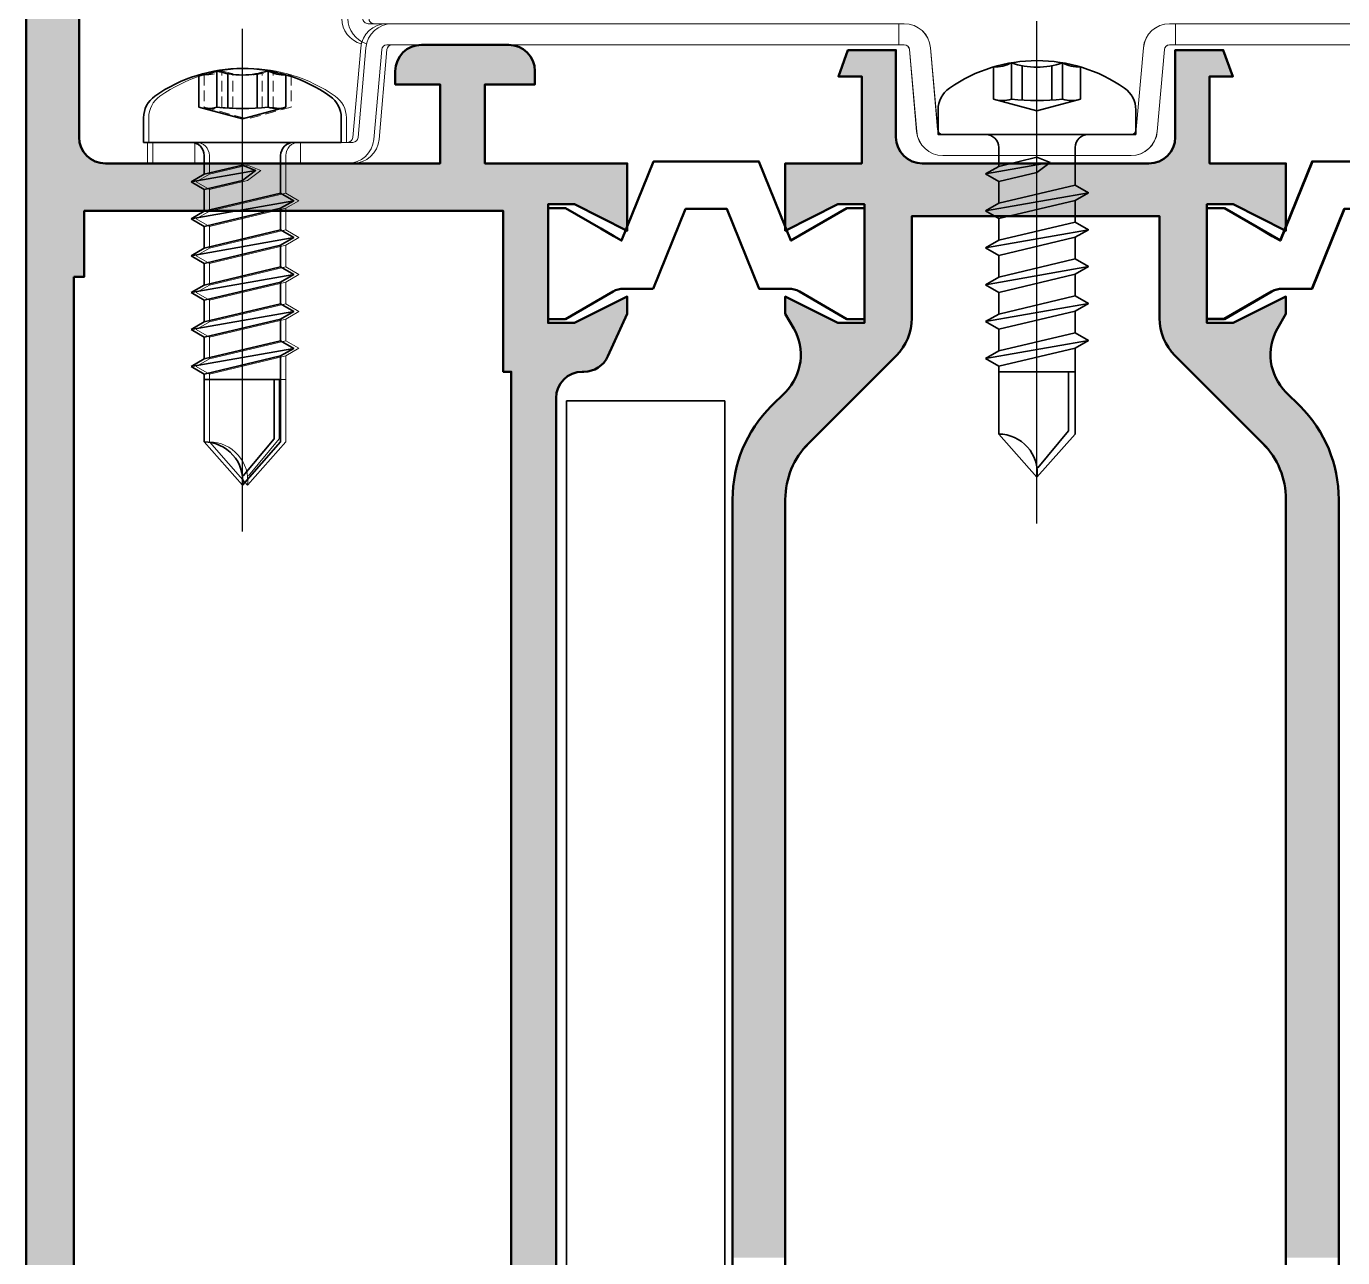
# Model space of a CAD drawing. Extents: x -1012 to 118, y -731 to -87.
# Drawn here: x -439.52 to -414.54, y -523.58 to -500.23 of the extents above; entities that cross this region are included whole.
import ezdxf

# ---------------------------------------------------------------- set-up
doc = ezdxf.new("R2010")
doc.units = 0
for name, pattern in [('ACAD_ISO10W100', [18, 12, -3, 0, -3]), ('ACDINTGL', [3, 2, -1]), ('CENTER', [50.800000000000004, 31.75, -6.35, 6.35, -6.35])]:
    doc.linetypes.add(name, pattern=pattern)
for name, color, linetype, lineweight in [('AM_0', 7, 'Continuous', 50), ('AM_SP', 30, 'Continuous', 50), ('Cent3', 70, 'ACAD_ISO10W100', 18), ('CHide4', 10, 'ACDINTGL', 13), ('Cns1', 132, 'Continuous', 35), ('Cont3', 70, 'Continuous', 18), ('Cont4', 10, 'Continuous', 13), ('Docu-AM_8', 1, 'Continuous', 25), ('Gummi1', 22, 'Continuous', 35), ('Gummi5', 22, 'Continuous', 35)]:
    doc.layers.add(name, color=color, linetype=linetype, lineweight=lineweight)
doc.layers.add('AM_S', color=80, linetype='Continuous', lineweight=50, plot=False)
doc.layers.add('CENT_25', color=2, linetype='CENTER')

# ---------------------------------------------------------------- blocks, each defined once
blk = doc.blocks.new('schalen-glas-sicherung-T1')
at = {"layer": 'Cont3'}
for p, q in [((-33.55000000000018, 0.2999981665970779), (-25.96002066017809, 0.2999981665970779)), ((-33.55000000000018, -0.500001833403104), (-33.55000000000018, 0.2999981665970779)), ((-31.94999999999982, 0.2999981665968505), (-31.94999999999982, -0.500001833403104)), ((-27.94999999999982, -0.500001833403104), (-27.94999999999982, 0.2999981665970779)), ((3.56928141339904, -2.842170943040401e-14), (-3.56928141339904, -2.842170943040401e-14)), ((-25.96002066017786, -0.500001833403104), (-33.55000000000018, -0.500001833403104)), ((-25.76078172055963, -0.6825706848535731), (-25.46291915899542, -4.08715534256774)), ((-24.96382596208628, -0.6128460906552675), (-24.66596340052206, -4.01743074836989)), ((-4.837092234399506, -4.017430748369435), (-4.565476111490852, -0.9128442572523738)), ((-3.768520353017493, -0.9825688514506794), (-4.040136475926147, -4.08715534256774)), ((-3.56928141339904, -0.799999999999983), (3.56928141339904, -0.8000000000002103)), ((3.768520353017266, -0.9825688514506794), (4.040136475926147, -4.08715534256774)), ((4.565476111490852, -0.9128442572523738), (4.837092234399279, -4.017430748369435)), ((22.9500000000005, -1.699999599819904), (22.9500000000005, -2.499999599820086)), ((24.4500000000005, -1.699999599819904), (22.9500000000005, -1.699999599819904)), ((22.9500000000005, -2.499999599820086), (24.4500000000005, -2.499999599820086)), ((24.65000000000032, -2.699999599819904), (24.65000000000032, -3.999999599820086)), ((25.4500000000005, -3.999999599820086), (25.4500000000005, -2.699999599819904)), ((-5.036331174017732, -4.199999599819904), (-24.46672446090383, -4.199999599819904)), ((-5.246331174017769, -4.999999599820086), (-5.246331174017769, -4.199999599819904)), ((24.4500000000005, -4.199999599819904), (5.036331174017732, -4.199999599820131)), ((5.253668825982231, -4.999999599820086), (5.253668825982231, -4.199999599819904)), ((-26.14999999999941, -5.199999599819904), (-26.14999999999941, -20.39999959981995)), ((-25.34999999999923, -20.39999959981995), (-25.34999999999968, -5.199999599819904)), ((-25.14999999999941, -4.999999599820086), (-24.43672446090363, -4.999999599820086)), ((-24.43672446090363, -4.999999599820086), (-5.036331174017732, -4.999999599820086)), ((5.036331174017505, -4.999999599820086), (5.120000000000118, -4.999999599820086)), ((5.120000000000118, -4.999999599820086), (24.4500000000005, -4.999999599820086)), ((-26.14999999999941, -20.39999959981995), (-25.34999999999923, -20.39999959981995))]:
    blk.add_line(p, q, dxfattribs=at)
for centre, radius, start, end in [((-25.96002066017786, -0.7000018334029221), 1, 4.999999999999743, 90.00000000000652), ((-3.56928141339904, -1.000000000000028), 1, 90, 175.0000000000003), ((3.56928141339904, -1.000000000000028), 1, 4.999999999999743, 90), ((-25.96002066017786, -0.7000018334029221), 0.2, 4.999999999999743, 90.00000000000652), ((-3.56928141339904, -1.000000000000028), 0.2, 90, 175.0000000000003), ((3.56928141339904, -1.000000000000028), 0.2, 4.999999999999743, 90), ((24.4500000000005, -2.699999599819904), 1, 0, 90), ((24.4500000000005, -2.699999599819904), 0.1999999999998749, 359.999999999974, 89.99999999998371), ((-25.14999999999941, -5.199999599819904), 1, 106.6775111867152, 180), ((-24.46672446090383, -3.999999599820086), 1.000000000000085, 184.9999999999997, 270), ((-24.46672446090383, -3.999999599820086), 0.2, 184.9999999999868, 270), ((-5.036331174017732, -3.999999599820086), 0.2, 270, 355.0000000000003), ((-5.036331174017732, -3.999999599820086), 1, 270, 355.0000000000003), ((5.036331174017732, -3.999999599820086), 1, 184.9999999999997, 270), ((5.036331174017732, -3.999999599820086), 0.2, 184.9999999999997, 269.9999999999968), ((24.4500000000005, -3.999999599820086), 1, 270, 0), ((24.4500000000005, -3.999999599820086), 0.1999999999998749, 270.0000000000163, 2.605510395054913e-11), ((-25.14999999999941, -5.199999599820131), 0.1999999999999886, 89.99999999998371, 179.999999999987)]:
    blk.add_arc(centre, radius, start, end, dxfattribs=at)
blk = doc.blocks.new('SBSchraube')
for p, q in [((-0.4852063679496723, -0.7333329322314057), (-0.4852063679496723, -0.04098506803779856)), ((-0.2791069704210827, -0.7333329322314057), (-0.2791069704210827, -0.09673454036624207)), ((0.2803608570217762, -0.7333329322314057), (0.2803608570217762, -0.09673454036624207)), ((0.4864602545503089, -0.7333329322314057), (0.4864602545503089, -0.04098506803779856)), ((-0.724373056699676, -5.899999932231367), (-0.724373056699676, -7.081877791833563)), ((-0.724373056699676, -5.899999932231367), (0.7256269433003695, -5.899999932231367)), ((0.7256269433003695, -7.081877791833563), (0.7256269433003695, -5.899999932231367)), ((-0.724373056699676, -7.081877791833563), (0.0006269433003467384, -7.899999932231367)), ((0.0006269433003467384, -7.899999932231367), (0.7256269433003695, -7.081877791833563))]:
    blk.add_line(p, q)
blk.add_lwpolyline([(1.662085276633661, -0.5231204219076062, 0.3148562194916155), (-1.660831390032968, -0.5231204219076062, 0.244911807885714), (-1.874373056699653, -0.9329272340323769), (-1.874373056699653, -1.399999932231367), (1.875626943300347, -1.399999932231367), (1.875626943300347, -0.9329272340323769, 0.244911807885716), (1.662085276633661, -0.5231204219076062, 0.1382912330068625)], format="xyb")
for points in [[(-0.8243726816996855, -0.1198244667706376), (-0.8243726816996855, -0.7333329322314057)], [(0.8256265683003221, -0.1198244667706376), (0.8256265683003221, -0.7333329322314057)], [(-0.8243726816996855, -0.7333329322314057), (0.0006269433003467384, -0.9543909155061101)], [(0.8256265683003221, -0.7333329322314057), (0.0006269433003467384, -0.9543909155061101)], [(-0.724373056699676, -1.649999932231367), (-0.724373056699676, -2.005662364933869)], [(0.7256269433003695, -1.649999932231367), (0.7256269433003695, -2.361824752552366)], [(-0.974373056699676, -2.149999932231367), (0.2506269433003467, -1.933999380863497)], [(-0.724373056699676, -2.294337499528751), (-0.724373056699676, -2.505662364933983)], [(-0.724373056699676, -2.294337499528638), (-0.724373056699676, -2.705662364933914)], [(-0.724373056699676, -2.294337499528638), (-0.724373056699676, -2.705662364933914)], [(-0.974373056699676, -2.849999932231299), (0.9756269433003695, -2.50616231984975)], [(0.7256269433003695, -2.650499887147134), (0.7256269433003695, -3.061824752552411)], [(-0.724373056699676, -2.994337499528683), (-0.724373056699676, -3.405662364933846)], [(-0.974373056699676, -3.549999932231344), (0.9756269433003695, -3.206162319849795)], [(0.7256269433003695, -3.35049988714718), (0.7256269433003695, -3.761824752552457)], [(-0.724373056699676, -3.694337499528729), (-0.724373056699676, -4.105662364933892)], [(-0.974373056699676, -4.249999932231276), (0.9756269433003695, -3.906162319849841)], [(0.7256269433003695, -4.050499887147225), (0.7256269433003695, -4.461824752552388)], [(-0.724373056699676, -4.394337499528774), (-0.724373056699676, -4.805662364933937)], [(-0.974373056699676, -4.949999932231322), (0.9756269433003695, -4.606162319849773)], [(0.7256269433003695, -4.750499887147271), (0.7256269433003695, -5.161824752552434)], [(-0.724373056699676, -5.094337499528706), (-0.724373056699676, -5.505662364933983)], [(-0.974373056699676, -5.649999932231367), (0.9756269433003695, -5.306162319849818)], [(0.7256269433003695, -5.450499887147316), (0.7256269433003695, -5.899999932231367)], [(-0.724373056699676, -5.794337499528751), (-0.724373056699676, -5.899999932231367)], [(0.6006269433003695, -5.899999932231367), (0.6006269433003695, -7.023589334564122), (0.01734242740172931, -7.722798064520475)], [(0.7256269433003695, -6.150499887147248), (0.7256269433003695, -6.561824752552411)], [(-0.724373056699676, -6.494337499528797), (-0.724373056699676, -6.90566236493396)]]:
    blk.add_lwpolyline(points)
for points in [[(-0.974373056699676, -2.149999932231367), (-0.724373056699676, -2.294337499528751), (0.0006269433003467384, -2.122418693337977), (0.2506269433003467, -1.933999380863497), (0.0006269433003467384, -1.833743558743208), (-0.724373056699676, -2.005662364933869)], [(-0.974373056699676, -2.849999932231299), (-0.724373056699676, -2.994337499528683), (0.7256269433003695, -2.650499887147134), (0.9756269433003695, -2.50616231984975), (0.7256269433003695, -2.361824752552366), (-0.724373056699676, -2.705662364933914)], [(-0.974373056699676, -3.549999932231344), (-0.724373056699676, -3.694337499528729), (0.7256269433003695, -3.35049988714718), (0.9756269433003695, -3.206162319849795), (0.7256269433003695, -3.061824752552411), (-0.724373056699676, -3.40566236493396)], [(-0.974373056699676, -4.249999932231276), (-0.724373056699676, -4.394337499528774), (0.7256269433003695, -4.050499887147225), (0.9756269433003695, -3.906162319849841), (0.7256269433003695, -3.761824752552457), (-0.724373056699676, -4.105662364933892)], [(-0.974373056699676, -4.949999932231322), (-0.724373056699676, -5.094337499528706), (0.7256269433003695, -4.750499887147271), (0.9756269433003695, -4.606162319849773), (0.7256269433003695, -4.461824752552388), (-0.724373056699676, -4.805662364933937)], [(-0.974373056699676, -5.649999932231367), (-0.724373056699676, -5.794337499528751), (0.7256269433003695, -5.450499887147316), (0.9756269433003695, -5.306162319849818), (0.7256269433003695, -5.161824752552434), (-0.724373056699676, -5.505662364933983)]]:
    blk.add_lwpolyline(points, close=True)
for centre, radius, start, end in [((-0.7940846589741, 0.5188415222953608), 0.6393837735744512, 267.2848457777189, 298.8872446147245), ((0.0006269433003467384, 1.346247256406286), 1.469846090004848, 250.6988425741186, 289.3011574258799), ((0.7953385455747934, 0.5188415222953608), 0.6393837735744512, 241.112755385274, 272.7151542222811), ((-0.6547895248247073, -0.1547436555620152), 0.6029295134362789, 253.6642630842138, 286.3357369157988), ((0.0006269433004035818, 4.307423592937198), 5.064114962394704, 264.4947782301548, 275.505221769842), ((0.6560434114254008, -0.1547436555616741), 0.6029295134365311, 253.664263084209, 286.3357369157764), ((-0.974373056699676, -1.649999932231367), 0.25, 0, 90), ((0.9756269433003695, -1.649999932231367), 0.25, 90, 180), ((-0.7286161936731901, -7.815937735888269), 0.7340722073999448, 353.4243546898833, 89.66881296982909)]:
    blk.add_arc(centre, radius, start, end)
at = {"layer": 'CENT_25', "ltscale": 0.5}
blk.add_line((0.0006270192021702314, -8.780062197847428), (0.0006269433003467384, 0.7500000677686103), dxfattribs=at)
blk = doc.blocks.new('wi4090076')
at = {"layer": 'Gummi5'}
h = blk.add_hatch(dxfattribs=at)
h.set_pattern_fill('ANSI37', color=256, angle=90, style=0)
h.set_pattern_definition([(135, (-3227.358150294444, 13499.38495823532), (-2.245064030267288, -2.245064030267288), []), (225, (-3227.358150294444, 13499.38495823532), (2.245064030267288, -2.245064030267288), [])])
edge = h.paths.add_edge_path()
edge.add_line((0.3999999999992951, 32.5), (0.3999999999993096, -32.5))
edge = h.paths.add_edge_path()
edge.add_line((0.3999999999992951, -32.5), (6.399999999999295, -32.5))
edge = h.paths.add_edge_path()
edge.add_line((6.399999999999295, -32.5), (6.399999999999281, 32.5))
edge = h.paths.add_edge_path()
edge.add_line((6.399999999999295, 32.5), (0.3999999999992951, 32.5))
for p, q in [((0.3999999999992951, 32.5), (0.3999999999992951, -32.5)), ((6.399999999999295, 32.5), (0.3999999999992951, 32.5)), ((6.399999999999295, -32.5), (6.399999999999295, 32.5))]:
    blk.add_line(p, q)
blk = doc.blocks.new('wi1021353')
at = {"layer": 'Gummi5'}
h = blk.add_hatch(dxfattribs=at)
h.set_pattern_fill('ANSI37', color=256, style=0)
h.set_pattern_definition([(45, (-10950.29224058643, 3425.095514040478), (-2.245064030267288, 2.245064030267288), []), (135, (-10950.29224058643, 3425.095514040478), (-2.245064030267288, -2.245064030267288), [])])
edge = h.paths.add_edge_path()
edge.add_line((20.50000000005093, 103.500000000359), (20.50000000005093, 38.50000000035902))
edge = h.paths.add_edge_path()
edge.add_line((20.50000000005093, 38.50000000035902), (26.50000000005093, 38.50000000035902))
edge = h.paths.add_edge_path()
edge.add_line((26.50000000005093, 38.50000000035902), (26.50000000005093, 103.500000000359))
edge = h.paths.add_edge_path()
edge.add_line((26.50000000005093, 103.500000000359), (20.50000000005093, 103.500000000359))
for points in [[(20.1000000000513, 38.39999897129314), (20.1000000000513, 103.6000010294249, -0.414213562373095), (21.1000000000513, 104.6000010294247), (21.15608673324459, 104.6000010294247, 0.2941076137054684), (22.06645320864845, 105.1861980805927), (22.80000000005202, 106.8000010003589), (22.80000000005202, 107.450001000359), (20.80000000005202, 106.450001000359), (19.80000000005202, 106.450001000359), (19.80000000005202, 110.950001000359), (20.80000000005202, 110.950001000359), (22.80000000005202, 109.950001000359), (22.80000000005202, 112.500000000359), (17.39999999989777, 112.5000000001025), (17.40000000003056, 115.5000000003386), (19.30000000011205, 115.5000000004204), (19.30000000005202, 116.000000000359, 0.414213562373095), (18.30000000005202, 117.000000000359), (15.00000000005093, 117.000000000359, 0.414213562373095), (14.00000000005093, 116.000000000359), (14.00000000003092, 115.5000000002153), (15.70000000003165, 115.5000000003795), (15.70000000007167, 112.5000000003795), (3.000000000050932, 112.500000000359, -0.414213562373095), (2.000000000050932, 113.500000000359), (2.000000000030923, 133.0000000003386)], [(26.79991202174642, 42.24309771991329), (26.80000000005202, 99.7578041125405, -0.1989123673796585), (28.26446609411869, 103.2933380184732), (28.80250781998984, 103.8313797443436, 0.3394541713832504), (29.12034537895124, 106.2455927632589), (28.8000002351655, 106.800447230306), (28.8000000000502, 107.450444996723), (30.8000000000502, 106.4504449967226), (31.8000000000502, 106.4504449967226), (31.8000000000502, 110.9504449967226), (30.8000000000502, 110.9504449967226), (28.8000000000502, 109.950444996723), (28.80000000005202, 112.5004439967231), (31.70000023516513, 112.5004458785161), (31.70000023516513, 115.8004447713026), (30.81437063381782, 115.8004447713029), (31.17834086808398, 116.8004447713029), (33.00000011760858, 116.8004447713026), (33.00000011760858, 113.5004456660326, 0.4142135279415075), (34.00000000005275, 112.5004456660324), (42.60000023516477, 112.5004456660324, 0.414213527941391), (43.60000011760894, 113.5004456660324), (43.60000011760894, 116.8004447713026), (45.42165936713354, 116.8004447713029), (45.78562960139971, 115.8004447713026), (44.90000000005057, 115.8004447713026), (44.90000000005057, 112.5004458785158), (47.80000000005202, 112.5004439967224), (47.80000000005202, 109.9504449967224), (45.80000000005202, 110.9504449967228), (44.80000000005202, 110.950444996723), (44.80000000005202, 106.450444996723), (45.80000000005202, 106.4504449967228), (47.80000000005202, 107.4504449967224), (47.80000000005202, 106.8004449967229), (47.4796546211528, 106.2455927632589, 0.339454171383251), (47.7974921801142, 103.8313797443438), (48.33553390598536, 103.2933380184732, -0.1989123673796585), (49.80000000005202, 99.7578041125405), (49.79991202174642, 42.24309771991284)]]:
    blk.add_lwpolyline(points, format="xyb")
blk.add_lwpolyline([(-1.01863406598568e-10, 142.0000000002051), (0, 0)])
at = {"color": 7, "linetype": 'Continuous'}
for points in [[(23.79193552743345, 107.7500009276964), (22.66621800005123, 107.7500010003589, 0.1316519999999985), (22.26621800005159, 107.6428210003589), (20.46076951551004, 106.6004449967229), (19.80000000005202, 106.6004449967229), (19.80000000005202, 110.8004449967229), (20.46076951551004, 110.8004449967229), (21.80000000005202, 110.027239915966), (22.28788200005147, 109.7446730003589), (22.5867565339795, 109.5721182181403), (23.79999947267061, 112.5750010730214), (27.7999995274331, 112.5750010730214), (29.01324346612273, 109.5721182181403), (31.13923048459219, 110.8004449967229), (31.80000000005202, 110.8004449967229), (31.80000000005202, 106.6004449967229), (31.13923048459219, 106.6004449967229), (29.33378200005063, 107.6428210003589, 0.1316519999999962), (28.933782000051, 107.7500010003589), (27.80806347267026, 107.7500009276964), (26.58588452743243, 110.7750010730215), (25.01411447266946, 110.7750010730215), (23.79193552743345, 107.7500009276964)], [(48.78193552743323, 107.7504449240605), (47.65621800005101, 107.750444996723, 0.1316519999999985), (47.25621800005138, 107.643264996723), (45.45076951550982, 106.600888993087), (44.7900000000518, 106.600888993087), (44.7900000000518, 110.800888993087), (45.45076951550982, 110.800888993087), (46.7900000000518, 110.0276839123301), (47.27788200005125, 109.745116996723), (47.57675653397928, 109.5725622145044), (48.78999947267039, 112.5754450693855), (52.78999952743288, 112.5754450693855), (54.00324346612251, 109.5725622145044), (56.12923048459197, 110.800888993087), (56.7900000000518, 110.800888993087), (56.7900000000518, 106.600888993087), (56.12923048459197, 106.600888993087), (54.32378200005041, 107.643264996723, 0.1316519999999962), (53.92378200005078, 107.750444996723), (52.79806347267004, 107.7504449240605), (51.57588452743221, 110.7754450693856), (50.00411447266924, 110.7754450693856), (48.78193552743323, 107.7504449240605)]]:
    blk.add_lwpolyline(points, format="xyb", close=True, dxfattribs=at)
blk.add_lwpolyline([(1.800000000052023, 108.2000000003588), (2.200000000051659, 108.2000000003588), (2.200000000051659, 110.7000000003588), (18.1000000000513, 110.7000000003588), (18.1000000000513, 104.6000010294247), (18.40000000005057, 104.6000010294247), (18.40000000005057, 37.39999897129314), (18.1000000000513, 37.39999897129314), (18.1000000000513, 31.30000000035898), (2.200000000051659, 31.30000000035898), (2.200000000051659, 33.80000000035898), (1.800000000052023, 33.80000000035898), (1.800000000052023, 108.2000000003588)], close=True)
blk.add_lwpolyline([(47.80000000005202, 99.75780411254095, 0.1989123673796518), (46.9213203436102, 101.8791244561005), (43.58578667634174, 105.2146581233694, -0.1989123673796573), (43.00000023871507, 106.6288716857425), (43.00000023871507, 110.5004445609961), (33.59999976138897, 110.5004445609961), (33.59999976138897, 106.6288716857423, -0.1989123673796575), (33.01421332376231, 105.2146581233694), (29.67867965649202, 101.8791244561005, 0.1989123673796519), (28.80000000005202, 99.75780411254095), (28.79991202174642, 42.24309771991284, 0.198912367379652), (29.67859167818642, 40.12177737635307), (33.01412534545489, 36.78624370908437, -0.1989123673796575), (33.59991178308337, 35.37203014671127), (33.59991178308337, 31.50045727145721), (42.99991226040947, 31.50045727145721), (42.99991226040947, 35.37203014671104, -0.1989123673796576), (43.58569869803614, 36.78624370908415), (46.9212323653046, 40.12177737635284, 0.1989123673796522), (47.79991202174642, 42.24309771991238), (47.80000000005202, 99.75780411254095)], format="xyb", close=True)
at = {"layer": 'AM_0', "xscale": -1, "rotation": 180}
blk.add_blockref('schalen-glas-sicherung-T1', (38.35000179884628, 112.8008791596844), dxfattribs=at)
at = {"layer": 'Cns1', "xscale": 2, "yscale": 2, "zscale": 2}
for p in [(38.34875076559729, 116.3999957978581), (8.198746079204284, 116.0999976312619)]:
    blk.add_blockref('SBSchraube', p, dxfattribs=at)
at = {"layer": 'Gummi1'}
blk.add_blockref('wi4090076', (20.1000000000513, 71.00000000035902), dxfattribs=at)
blk = doc.blocks.new('WS4070448_Cont3')
at = {"layer": 'CHide4', "ltscale": 0.2}
for p, q in [((45.75925274513574, 188.7546158373572), (45.75925274513574, 190.1393115657443)), ((46.17145154019292, 188.7546158373572), (46.17145154019292, 190.0278126210874)), ((47.29038719507864, 188.7546158373572), (47.29038719507864, 190.0278126210874)), ((47.7025859901357, 188.7546158373572), (47.7025859901357, 190.1393115657443))]:
    blk.add_line(p, q, dxfattribs=at)
for points in [[(45.08092011763573, 189.9816327682786), (45.08092011763573, 188.7546158373572)], [(48.38091861763574, 189.9816327682786), (48.38091861763574, 188.7546158373572)], [(45.08092011763573, 188.7546158373572), (46.73091936763579, 188.3124998708076)], [(48.38091861763574, 188.7546158373572), (46.73091936763579, 188.3124998708076)]]:
    blk.add_lwpolyline(points, dxfattribs=at)
for centre, radius, start, end in [((45.1414961630869, 191.2589647464107), 1.278767547148902, 267.2848457777188, 298.8872446147254), ((46.73091936763579, 192.9137762146323), 2.939692180009696, 250.6988425741186, 289.3011574258812), ((48.32034257218469, 191.2589647464107), 1.278767547148902, 241.1127553852741, 272.7151542222811), ((45.42008643138568, 189.9117943906959), 1.205859026872558, 253.6642630842155, 286.335736915798), ((46.73091936763591, 198.8361288876944), 10.12822992478941, 264.4947782301542, 275.5052217698424), ((48.0417523038859, 189.9117943906965), 1.205859026873062, 253.664263084209, 286.3357369157808)]:
    blk.add_arc(centre, radius, start, end, dxfattribs=at)
at = {"layer": 'Cont4'}
for p, q in [((45.28091936763573, 178.421281837357), (45.28091936763573, 176.0575261181528)), ((45.28091936763573, 178.421281837357), (48.18091936763582, 178.421281837357)), ((48.18091936763582, 176.0575261181528), (48.18091936763582, 178.421281837357)), ((45.28091936763573, 176.0575261181528), (46.73091936763578, 174.421281837357)), ((46.73091936763578, 174.421281837357), (48.18091936763582, 176.0575261181528))]:
    blk.add_line(p, q, dxfattribs=at)
blk.add_lwpolyline([(50.05383603430242, 189.1750408580048, 0.3148562194916155), (43.40800270096916, 189.1750408580048, 0.244911807885714), (42.98091936763579, 188.3554272337552), (42.98091936763579, 187.4212818373571), (50.48091936763579, 187.4212818373571), (50.48091936763579, 188.3554272337552, 0.244911807885716), (50.05383603430242, 189.1750408580048, 0.1382912330068625)], format="xyb", dxfattribs=at)
for points in [[(45.28091936763575, 186.9212818373571), (45.28091936763575, 186.2099569719521)], [(48.18091936763584, 186.9212818373571), (48.18091936763584, 185.4976321967151)], [(45.28091936763575, 185.6326067027625), (45.28091936763575, 185.2099569719519)], [(45.28091936763575, 185.6326067027626), (45.28091936763575, 184.8099569719521)], [(45.28091936763575, 185.6326067027625), (45.28091936763575, 184.8099569719521)], [(48.18091936763584, 184.9202819275255), (48.18091936763584, 184.0976321967152)], [(45.28091936763575, 184.2326067027625), (45.28091936763575, 183.4099569719522)], [(48.18091936763584, 183.5202819275255), (48.18091936763584, 182.6976321967151)], [(45.28091936763575, 182.8326067027625), (45.28091936763575, 182.0099569719521)], [(48.18091936763584, 182.1202819275254), (48.18091936763584, 181.2976321967151)], [(45.28091936763575, 181.4326067027624), (45.28091936763575, 180.6099569719521)], [(48.18091936763584, 180.7202819275254), (48.18091936763584, 179.897632196715)], [(45.28091936763575, 180.0326067027625), (45.28091936763575, 179.209956971952)], [(48.18091936763584, 179.3202819275253), (48.18091936763584, 178.4212818373571)], [(45.28091936763575, 178.6326067027624), (45.28091936763575, 178.4212818373571)], [(47.93091936763584, 178.4212818373571), (47.93091936763584, 176.1741030326916), (46.76435033583856, 174.775685572779)], [(48.18091936763584, 177.9202819275254), (48.18091936763584, 177.0976321967149)], [(45.28091936763575, 177.2326067027624), (45.28091936763575, 176.4099569719519)]]:
    blk.add_lwpolyline(points, dxfattribs=at)
for points in [[(44.78091936763575, 185.9212818373572), (45.28091936763575, 185.6326067027625), (46.73091936763579, 185.9764443151439), (47.23091936763579, 186.353282940093), (46.73091936763579, 186.5537945843336), (45.28091936763575, 186.2099569719521)], [(44.78091936763575, 184.5212818373573), (45.28091936763575, 184.2326067027625), (48.18091936763584, 184.9202819275255), (48.68091936763584, 185.2089570621204), (48.18091936763584, 185.4976321967151), (45.28091936763575, 184.8099569719521)], [(44.78091936763575, 183.1212818373573), (45.28091936763575, 182.8326067027625), (48.18091936763584, 183.5202819275255), (48.68091936763584, 183.8089570621203), (48.18091936763584, 184.0976321967152), (45.28091936763575, 183.4099569719521)], [(44.78091936763575, 181.7212818373572), (45.28091936763575, 181.4326067027624), (48.18091936763584, 182.1202819275254), (48.68091936763584, 182.4089570621203), (48.18091936763584, 182.6976321967151), (45.28091936763575, 182.0099569719521)], [(44.78091936763575, 180.3212818373572), (45.28091936763575, 180.0326067027625), (48.18091936763584, 180.7202819275254), (48.68091936763584, 181.0089570621202), (48.18091936763584, 181.2976321967151), (45.28091936763575, 180.609956971952)], [(44.78091936763575, 178.9212818373571), (45.28091936763575, 178.6326067027624), (48.18091936763584, 179.3202819275253), (48.68091936763584, 179.6089570621202), (48.18091936763584, 179.897632196715), (45.28091936763575, 179.209956971952)]]:
    blk.add_lwpolyline(points, close=True, dxfattribs=at)
for centre, radius, start, end in [((44.78091936763575, 186.9212818373571), 0.5, 0, 90), ((48.68091936763584, 186.9212818373571), 0.5, 90, 180), ((45.27243309368872, 174.5894062300433), 1.46814441479989, 353.4243546898833, 89.66881296982747)]:
    blk.add_arc(centre, radius, start, end, dxfattribs=at)
blk = doc.blocks.new('4080201')
at = {"layer": 'Cont3'}
blk.add_lwpolyline([(-49.11672446090404, 1.650000000000148), (-49.82999999999964, 1.650000000000205, -0.4142135623731117), (-50.02999999999997, 1.849999999999966), (-50.02999999999952, 17.34999999999999), (-50.8299999999997, 17.34999999999999), (-50.8299999999997, 1.849999999999966, 0.3394205940572671), (-50.08893567588234, 0.8841054323813182)], format="xyb", dxfattribs=at)
blk.add_lwpolyline([(-29.48325693051117, 1.650000000000063, -0.3888787318529908), (-28.48706223241942, 0.7371557427477171), (-28.21544610951105, -2.367430748369344, 0.3888787318529907), (-28.01620716989248, -2.549999599820012), (-20.88378352581515, -2.549999599819813, 0.3888787318529907), (-20.68454458619681, -2.367430748369543), (-20.41292846328804, 0.7371557427477171, -0.3888787318529907), (-19.41673376519657, 1.650000000000063), (-0.1999999999998749, 1.650000000000063, -0.414213562373095), (0.8000000000001251, 0.6500000000000625), (0.8000000000001251, -0.6500000000001194, -0.414213562373095), (-0.1999999999998749, -1.650000000000119), (-1.699999999999875, -1.650000000000119), (-1.699999999999875, -0.8499999999999375), (-0.1999999999998749, -0.8499999999999375, 0.4142135623731117), (0, -0.6500000000000625), (-5.684341886080801e-14, 0.6500000000000625, 0.4142135623731117), (-0.1999999999998181, 0.8499999999999375), (-19.41673376519657, 0.850000000000108, 0.3888787318529743), (-19.61597270481496, 0.6674311485495821), (-19.88758882772345, -2.43715534256765, -0.3888787318529907), (-20.88378352581515, -3.349999599819995), (-28.01620716989248, -3.349999599819995, -0.3888787318529907), (-29.01240186798424, -2.43715534256765), (-29.28401799089283, 0.6674311485494115, 0.3888787318529908), (-29.48325693051117, 0.8500000000000512), (-49.11672446090409, 0.8499999999998806, 0.3888787318530236), (-49.31596340052243, 0.6674311485495537), (-49.61382596208676, -2.737153509164756, -0.3888787318530562), (-50.61002066017846, -3.649997766417101), (-58.20000000000056, -3.649997766417101), (-58.20000000000056, -2.849997766416919), (-50.61002066017835, -2.849997766416919, 0.3888787318530562), (-50.41078172056001, -2.667428914966621), (-50.11291915899579, 0.7371557427477171, -0.3888787318529907), (-49.11672446090409, 1.650000000000148), (-29.48325693051117, 1.650000000000063)], format="xyb", close=True, dxfattribs=at)
blk = doc.blocks.new('Sockel_flach_aus')
at = {"layer": 'Docu-AM_8'}
h = blk.add_hatch(color=256, dxfattribs=at)
edge = h.paths.add_edge_path()
edge.add_line((-53.80000000083828, 145.2999933387564), (-53.80000000083828, 145.9499943387564))
edge.add_line((-53.80000000083828, 145.9499943387564), (-55.80000000083828, 144.9499943387564))
edge.add_line((-55.80000000083828, 144.9499943387564), (-56.80000000083828, 144.9499943387564))
edge.add_line((-56.80000000083828, 144.9499943387564), (-56.80000000083828, 149.4499943387564))
edge.add_line((-56.80000000083828, 149.4499943387564), (-55.80000000083828, 149.4499943387564))
edge.add_line((-55.80000000083828, 149.4499943387564), (-53.80000000083828, 148.4499943387564))
edge.add_line((-53.80000000083828, 148.4499943387564), (-53.80000000083828, 150.9999933387564))
edge.add_line((-53.80000000083828, 150.9999933387564), (-59.20000000083832, 150.9999933387564))
edge.add_line((-59.20000000083826, 150.9999933387564), (-59.20000000083826, 153.9999933387564))
edge.add_line((-59.20000000083826, 153.9999933387564), (-57.30000000083828, 153.9999933387564))
edge.add_line((-57.30000000083828, 153.9999933387564), (-57.30000000083828, 154.4999933387564))
edge.add_arc((-58.30000000083828, 154.4999933387564), 0.9999999999999996, 5.088887490341627e-14, 90.00000000000001)
edge.add_line((-58.30000000083839, 155.4999933387564), (-61.60000000083841, 155.4999933387564))
edge.add_arc((-61.60000000083835, 154.4999933387564), 1, 89.99999999999999, 179.9999999999999)
edge.add_line((-62.60000000083835, 154.4999933387564), (-62.60000000083835, 153.9999933387564))
edge.add_line((-62.60000000083835, 153.9999933387564), (-60.90000000083836, 153.9999933387564))
edge.add_line((-60.9000000008383, 153.9999933387564), (-60.9000000008383, 150.9999933387564))
edge.add_line((-60.9000000008383, 150.9999933387564), (-73.60000000083829, 150.9999933387564))
edge.add_arc((-73.60000000083835, 151.9999933387564), 0.9999999999999991, 179.9999999999999, 269.9999999999998, ccw=False)
edge.add_line((-74.60000000083835, 151.9999933387564), (-74.60000000083835, 171.4999933387564))
edge.add_line((-74.60000000083835, 171.4999933387564), (-72.80000000083834, 171.4999933387564))
edge.add_line((-72.80000000083828, 171.4999933387564), (-72.80000000083828, 170.4999933387564))
edge.add_line((-72.80000000083828, 170.4999933387564), (-71.80000000083828, 170.4999933387564))
edge.add_line((-71.80000000083828, 170.4999933387564), (-71.80000000083828, 173.9999933387564))
edge.add_line((-71.80000000083828, 173.9999933387564), (-72.80000000083828, 173.9999933387564))
edge.add_line((-72.80000000083828, 173.9999933387564), (-72.80000000083828, 172.9999933387564))
edge.add_line((-72.80000000083828, 172.9999933387564), (-74.30000000083828, 172.9999933387564))
edge.add_arc((-74.30000000083828, 173.7999933387564), 0.8000000000000043, -179.99999999999977, -89.99999999999989, ccw=False)
edge.add_line((-75.10000000083835, 173.7999933387564), (-75.10000000083835, 178.1999933387564))
edge.add_arc((-74.30000000083817, 178.1999933387564), 0.7999999999999972, 90, 180, ccw=False)
edge.add_line((-74.30000000083817, 178.9999933387564), (-72.80000000083817, 178.9999933387564))
edge.add_line((-72.80000000083828, 178.9999933387564), (-72.80000000083828, 177.9999933387564))
edge.add_line((-72.80000000083817, 177.9999933387564), (-71.80000000083817, 177.9999933387564))
edge.add_line((-71.80000000083828, 177.9999933387564), (-71.80000000083828, 180.4999933387564))
edge.add_line((-71.80000000083828, 180.4999933387564), (-76.60000000083829, 180.4999933387564))
edge.add_line((-76.60000000083824, 180.4999933387564), (-76.60000000083829, 38.49999333875644))
edge.add_line((-76.60000000083835, 38.49999333875644), (-71.80000000083834, 38.49999333875644))
edge.add_line((-71.80000000083828, 38.49999333875633), (-71.80000000083828, 40.99999333875633))
edge.add_line((-71.80000000083828, 40.99999333875644), (-72.80000000083828, 40.99999333875644))
edge.add_line((-72.8000000008384, 40.99999333875644), (-72.80000000083834, 39.99999333875644))
edge.add_line((-72.80000000083828, 39.99999333875644), (-74.30000000083828, 39.99999333875644))
edge.add_arc((-74.30000000083828, 40.79999333875639), 0.7999999999999972, -180, -89.99999999999989, ccw=False)
edge.add_line((-75.10000000083835, 40.79999333875639), (-75.10000000083835, 45.19999333875637))
edge.add_arc((-74.30000000083828, 45.19999333875637), 0.8000000000000007, 89.99999999999977, 180, ccw=False)
edge.add_line((-74.30000000083828, 45.99999333875644), (-72.80000000083828, 45.99999333875644))
edge.add_line((-72.80000000083828, 45.99999333875644), (-72.80000000083828, 44.99999333875644))
edge.add_line((-72.80000000083828, 44.99999333875644), (-71.80000000083828, 44.99999333875644))
edge.add_line((-71.80000000083828, 44.99999333875644), (-71.80000000083828, 48.49999333875644))
edge.add_line((-71.8000000008384, 48.49999333875644), (-72.8000000008384, 48.49999333875644))
edge.add_line((-72.8000000008384, 48.49999333875644), (-72.8000000008384, 47.49999333875644))
edge.add_line((-72.80000000083828, 47.49999333875644), (-74.60000000083829, 47.49999333875644))
edge.add_line((-74.60000000083835, 47.49999333875644), (-74.60000000083835, 66.99999333875644))
edge.add_arc((-73.60000000083835, 66.99999333875644), 1, 90.00000000000023, 180, ccw=False)
edge.add_line((-73.60000000083835, 67.99999333875644), (-60.90000000083836, 67.99999333875644))
edge.add_line((-60.9000000008383, 67.99999333875644), (-60.9000000008383, 64.99999333875644))
edge.add_line((-60.9000000008383, 64.99999333875644), (-62.60000000083835, 64.99999333875644))
edge.add_line((-62.60000000083835, 64.99999333875644), (-62.60000000083835, 64.49999333875644))
edge.add_arc((-61.60000000083835, 64.49999333875644), 1, 180, 270)
edge.add_line((-61.60000000083835, 63.49999333875644), (-58.30000000083834, 63.49999333875644))
edge.add_arc((-58.30000000083839, 64.49999333875644), 1, -90.00000000000001, -1.272221872585407e-14)
edge.add_line((-57.30000000083839, 64.49999333875644), (-57.30000000083839, 64.99999333875644))
edge.add_line((-57.30000000083839, 64.99999333875644), (-59.20000000083843, 64.99999333875644))
edge.add_line((-59.20000000083837, 64.99999333875644), (-59.20000000083837, 67.99999333875644))
edge.add_line((-59.20000000083826, 67.99999333875644), (-53.80000000083828, 67.99999333875644))
edge.add_line((-53.80000000083839, 67.99999333875644), (-53.80000000083839, 70.54999233875651))
edge.add_line((-53.80000000083839, 70.5499923387564), (-55.80000000083839, 69.5499923387564))
edge.add_line((-55.80000000083839, 69.5499923387564), (-56.80000000083839, 69.5499923387564))
edge.add_line((-56.80000000083839, 69.5499923387564), (-56.80000000083839, 74.0499923387564))
edge.add_line((-56.80000000083839, 74.0499923387564), (-55.80000000083839, 74.0499923387564))
edge.add_line((-55.80000000083839, 74.0499923387564), (-53.80000000083839, 73.0499923387564))
edge.add_line((-53.80000000083839, 73.0499923387564), (-53.80000000083839, 73.69999333875637))
edge.add_line((-53.80000000083839, 73.69999333875637), (-54.53354679370256, 75.31379628305751))
edge.add_arc((-55.44391327116512, 74.89999333875642), 1, 24.44395478041637, 89.99999999999999)
edge.add_line((-55.44391327116512, 75.89999333875642), (-55.50000000083833, 75.89999333875642))
edge.add_arc((-55.50000000083833, 76.89999333875642), 1, -180, -89.99999999999989, ccw=False)
edge.add_line((-56.50000000083833, 76.89999333875642), (-56.50000000083833, 142.0999933387565))
edge.add_arc((-55.50000000083821, 142.0999933387563), 1, 90, 180, ccw=False)
edge.add_line((-55.50000000083821, 143.0999933387563), (-55.443913271165, 143.0999933387563))
edge.add_arc((-55.44391327116512, 144.0999933387563), 1, -90.00000000000001, -24.44395478041654)
edge.add_line((-54.53354679370239, 143.6861903944553), (-53.80000000083822, 145.2999933387564))
h.paths.add_polyline_path([(-74.4000000008383, 146.6999933387564), (-74.80000000083828, 146.6999933387564), (-74.8000000008384, 72.2999933387564), (-74.4000000008383, 72.2999933387564), (-74.4000000008383, 69.7999933387564), (-58.50000000083833, 69.7999933387564), (-58.50000000083833, 75.89999333875642), (-58.20000000083837, 75.89999333875642), (-58.20000000083826, 143.0999933387563), (-58.50000000083821, 143.0999933387563), (-58.50000000083833, 149.1999933387564), (-74.4000000008383, 149.1999933387564)], flags=0)
h = blk.add_hatch(color=256, dxfattribs=at)
h.dxf.hatch_style = 1
h.paths.add_polyline_path([(-47.80000000083385, 138.256914047209, -0.1989119698323807), (-46.92132034439703, 140.37822980177), (-43.58578667712811, 143.7137634690387, 0.1989123673796564), (-43.00000023950122, 145.1279770314118), (-43.00000023950122, 148.9995499066656), (-38.3000262016202, 148.9995499066656), (-38.3000262016202, 150.9995510117018), (-42.5999998832807, 150.9995510117018, -0.4142135623730879), (-43.59999988328093, 151.9995510117019), (-43.59999988328093, 155.2995501169721), (-45.42165913280598, 155.2995501169722), (-45.78562936707215, 154.2995501169722), (-44.89999976572381, 154.2995501169721), (-44.89999976572381, 150.9995512241854), (-47.80000023595142, 150.9995473261864), (-47.80000023595142, 148.4495483261863), (-45.80000023595142, 149.4495483261865), (-44.80000023595142, 149.4495483261863), (-44.80000023595142, 144.9495483261863), (-45.80000023595142, 144.9495483261865), (-47.80000023595142, 145.9495483261863), (-47.79999976572378, 145.2995525759754), (-47.47965462193872, 144.7446981089283, -0.3394541713832544), (-47.79749218089989, 142.3304850900131), (-48.33553390677048, 141.7924433641426, 0.1989119698323806), (-49.8000000008318, 138.2569171065412), (-49.80004398998096, 109.4995644659382), (-47.80004398997755, 109.4995644659382)])
h = blk.add_hatch(color=256, dxfattribs=at)
h.dxf.hatch_style = 1
h.paths.add_polyline_path([(-28.80000000084175, 138.2569140472091, 0.1989119698323807), (-29.67867965727862, 140.3782298017699), (-33.01421332454743, 143.7137634690387, -0.1989123673796564), (-33.59999976217432, 145.1279770314118), (-33.59999976217443, 148.9995499066656), (-38.29997380005545, 148.9995499066656), (-38.29997380005545, 150.9995510117018), (-34.00000011839484, 150.9995510117018, 0.4142135623730879), (-33.00000011839472, 151.9995510117019), (-33.00000011839461, 155.2995501169721), (-31.17834086886955, 155.2995501169722), (-30.81437063460339, 154.2995501169722), (-31.70000023595173, 154.2995501169721), (-31.70000023595173, 150.9995512241854), (-28.79999976572418, 150.9995473261864), (-28.79999976572424, 148.4495483261863), (-30.79999976572424, 149.4495483261863), (-31.79999976572424, 149.4495483261863), (-31.79999976572424, 144.9495483261863), (-30.79999976572424, 144.9495483261863), (-28.79999976572424, 145.9495483261863), (-28.80000023595176, 145.2995525759754), (-29.12034537973693, 144.7446981089283, 0.3394541713832544), (-28.80250782077565, 142.3304850900131), (-28.26446609490506, 141.7924433641425, -0.1989119698323806), (-26.80000000084368, 138.2569171065412), (-26.79995601169469, 109.4995644659382), (-28.79995601169799, 109.4995644659382)])
at = {"layer": 'AM_S'}
blk.add_lwpolyline([(-47.80008797914297, 80.74220306558209, 0.198912367379652), (-46.92140832270263, 78.62088272202254), (-43.58587465543394, 75.28534905475374, -0.1989123673796575), (-43.00008821780705, 73.87113549238063), (-43.00008821780614, 69.99956261712668), (-33.60008774048049, 69.99956261712668), (-33.60008774048003, 73.8711354923804, -0.1989123673796576), (-33.01430130285303, 75.28534905475351), (-29.67876763558422, 78.6208827220222, 0.1989123673796522), (-28.80008797914377, 80.74220306558175), (-28.80000000083811, 138.2569094582104, 0.1989123673796518), (-29.67867965727839, 140.37822980177), (-33.01421332454731, 143.7137634690388, -0.1989123673796573), (-33.59999976217421, 145.1279770314119), (-33.59999976217443, 148.9995499066656), (-43.00000023950122, 148.9995499066656), (-43.00000023950122, 145.1279770314118, -0.1989123673796575), (-43.58578667712811, 143.7137634690387), (-46.92132034439703, 140.37822980177, 0.1989123673796519), (-47.80000000083726, 138.2569094582103)], format="xyb", close=True, dxfattribs=at)
at = {"layer": 'AM_SP'}
for points in [[(-52.80806447345674, 146.2495502697298), (-53.93378200083828, 146.2495503423924, 0.1316519999999985), (-54.33378200083837, 146.1423703423923), (-56.1392304853797, 145.0999943387563), (-56.80000000083828, 145.0999943387563), (-56.80000000083828, 149.2999943387564), (-56.1392304853797, 149.2999943387564), (-54.80000000083828, 148.5267892579996), (-54.31211800083827, 148.2442223423923), (-54.01324346691047, 148.0716675601736), (-52.80000052821981, 151.0745504150549), (-48.80000047345686, 151.0745504150549), (-47.5867565347661, 148.0716675601736), (-45.46076951629698, 149.2999943387564), (-44.80000000083828, 149.2999943387564), (-44.80000000083828, 145.0999943387565), (-45.46076951629698, 145.0999943387565), (-47.26621800083831, 146.1423703423923, 0.1316519999999962), (-47.66621800083828, 146.2495503423924), (-48.79193652821982, 146.2495502697298), (-50.01411547345685, 149.2745504150549), (-51.58588552821982, 149.2745504150549)], [(-23.79193529310504, 146.2495502697299), (-22.66621776572356, 146.2495503423924, -0.1316519999999985), (-22.26621776572352, 146.1423703423923), (-20.46076928118219, 145.0999943387563), (-19.79999976572356, 145.0999943387563), (-19.79999976572356, 149.2999943387564), (-20.46076928118219, 149.2999943387564), (-21.79999976572356, 148.5267892579996), (-22.28788176572351, 148.2442223423923), (-22.58675629965137, 148.0716675601736), (-23.79999923834202, 151.0745504150549), (-27.79999929310509, 151.0745504150549), (-29.01324323179563, 148.0716675601736), (-31.13923025026486, 149.2999943387564), (-31.79999976572356, 149.2999943387564), (-31.79999976572356, 145.0999943387565), (-31.13923025026486, 145.0999943387565), (-29.33378176572353, 146.1423703423924, -0.1316519999999962), (-28.93378176572355, 146.2495503423924), (-27.80806323834202, 146.2495502697299), (-26.5858842931051, 149.2745504150549), (-25.01411423834202, 149.2745504150549)]]:
    blk.add_lwpolyline(points, format="xyb", close=True, dxfattribs=at)
at = {"layer": 'AM_S'}
blk.add_blockref('wi1021353', (-76.60000000083835, 38.49954934239236), dxfattribs=at)
at = {"layer": 'Cent3', "color": 7}
blk.add_blockref('4080201', (-13.80000023580749, 154.6499911056903), dxfattribs=at)
at = {"layer": 'Cont3'}
blk.add_blockref('WS4070448_Cont3', (-114.9359299335327, -35.62128849808391), dxfattribs=at)

msp = doc.modelspace()

# ---------------------------------------------------------------- block references
at = {"xscale": 0.5, "yscale": 0.5, "zscale": 0.5}
msp.add_blockref('Sockel_flach_aus', (-401.2189092183216, -578.3270211536869), dxfattribs=at)

doc.saveas('drawing.dxf')
